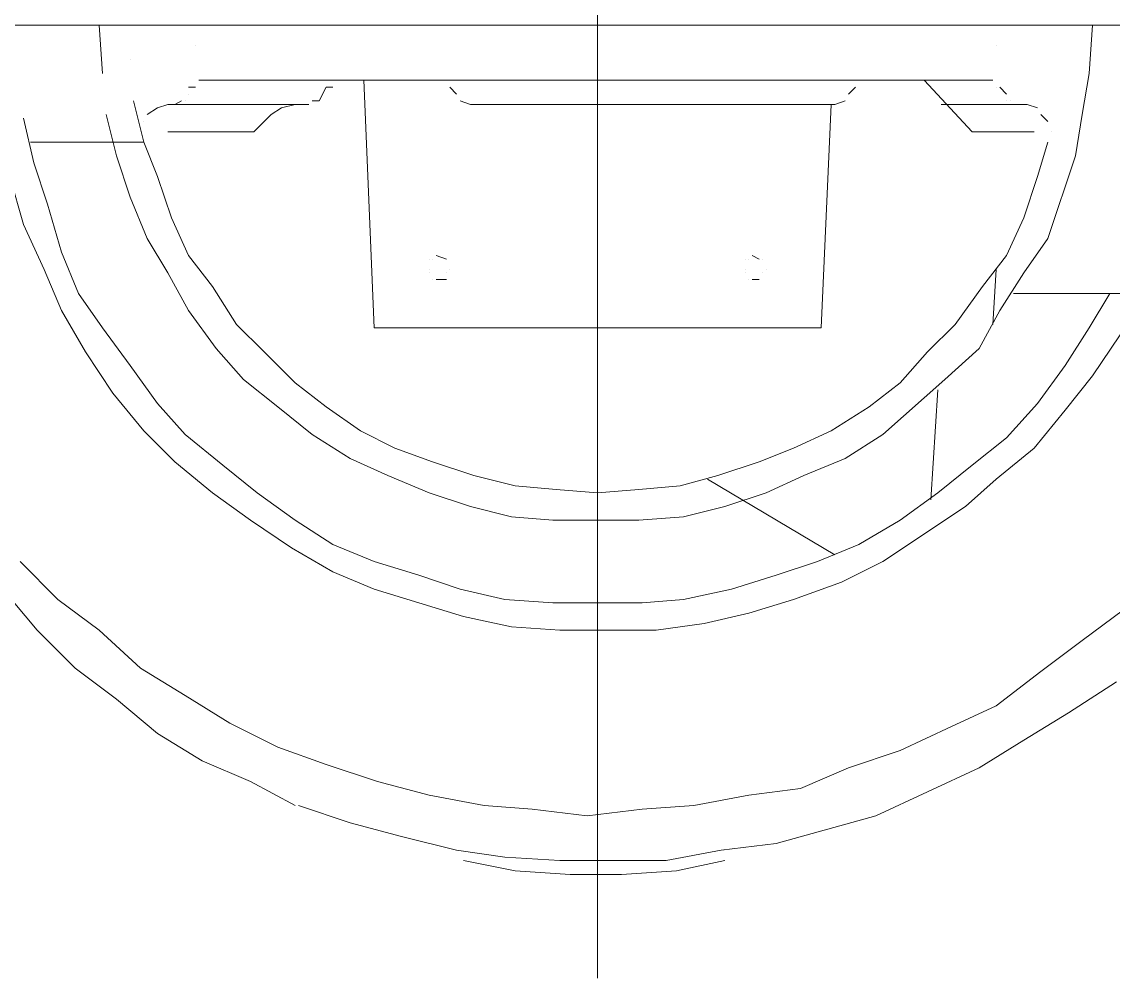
# Model space of a CAD drawing. Header units: millimetres. Extents: x 553474 to 556484, y 6145926 to 6146600.
# Drawn here: x 556202.3513 to 556202.4965, y 6146171.0874 to 6146171.2146 of the extents above; entities that cross this region are included whole.
import ezdxf

# ---------------------------------------------------------------- set-up
doc = ezdxf.new("R2010")
doc.units = ezdxf.units.MM
doc.layers.add('8', color=8, linetype='Continuous', lineweight=0)

msp = doc.modelspace()

# ---------------------------------------------------------------- linework, layer by layer
at = {"layer": '8'}
for p, q in [((556202.4279192504, 6146171.338734278, 9.79600000000013), (556202.4279192504, 6146171.087417798, 9.79600000000013)), ((556202.5486200494, 6146171.214147413, 9.79600000000013), (556202.171295784, 6146171.214147413, 9.79600000000013))]:
    msp.add_line(p, q, dxfattribs=at)
for points in [[(556202.36162525, 6146171.214147413, 9.79600000000013), (556202.36162525, 6146171.214147413, 9.79600000000013), (556202.362082452, 6146171.219633813, 9.79600000000013), (556202.362082452, 6146171.219633813, 9.79600000000013)], [(556202.362082452, 6146171.207746613, 9.79600000000013), (556202.362082452, 6146171.207746613, 9.79600000000013), (556202.36162525, 6146171.214147413, 9.79600000000013), (556202.36162525, 6146171.214147413, 9.79600000000013)], [(556202.4937560507, 6146171.214147413, 9.79600000000013), (556202.4937560507, 6146171.214147413, 9.79600000000013), (556202.4932988505, 6146171.207746613, 9.79600000000013), (556202.4932988505, 6146171.207746613, 9.79600000000013)], [(556202.3744268506, 6146171.211404213, 9.79600000000013), (556202.3744268506, 6146171.211404213, 9.79600000000013), (556202.3748840508, 6146171.206832213, 9.79600000000013), (556202.3748840508, 6146171.206832213, 9.79600000000013)], [(556202.4809544492, 6146171.211404213, 9.79600000000013), (556202.4809544492, 6146171.211404213, 9.79600000000013), (556202.4804972508, 6146171.206832213, 9.79600000000013), (556202.4804972508, 6146171.206832213, 9.79600000000013)], [(556202.4809544492, 6146171.211404213, 9.79600000000013), (556202.4809544492, 6146171.211404213, 9.79600000000013), (556202.4809544492, 6146171.216433413, 9.79600000000013), (556202.4809544492, 6146171.216433413, 9.79600000000013)], [(556202.3657400501, 6146171.209575413, 9.79600000000013), (556202.3657400501, 6146171.209575413, 9.79600000000013), (556202.3657400501, 6146171.215061813, 9.79600000000013), (556202.3657400501, 6146171.215061813, 9.79600000000013)], [(556202.3657400501, 6146171.209575413, 9.79600000000013), (556202.3657400501, 6146171.209575413, 9.79600000000013), (556202.3661972503, 6146171.204089013, 9.79600000000013), (556202.3661972503, 6146171.204089013, 9.79600000000013)], [(556202.4932988505, 6146171.207746613, 9.79600000000013), (556202.4932988505, 6146171.207746613, 9.79600000000013), (556202.49238445, 6146171.202260213, 9.79600000000013), (556202.49238445, 6146171.202260213, 9.79600000000013)], [(556202.3735124501, 6146171.205917813, 9.79600000000013), (556202.3735124501, 6146171.205917813, 9.79600000000013), (556202.3744268506, 6146171.205917813, 9.79600000000013), (556202.3744268506, 6146171.205917813, 9.79600000000013)], [(556202.3744268506, 6146171.205917813, 9.79600000000013), (556202.3744268506, 6146171.205917813, 9.79600000000013), (556202.3748840508, 6146171.206832213, 9.79600000000013), (556202.3748840508, 6146171.206832213, 9.79600000000013)], [(556202.3748840508, 6146171.206832213, 9.79600000000013), (556202.3748840508, 6146171.206832213, 9.79600000000013), (556202.3744268506, 6146171.211404213, 9.79600000000013), (556202.3744268506, 6146171.211404213, 9.79600000000013)], [(556202.3748840508, 6146171.206832213, 9.79600000000013), (556202.3748840508, 6146171.206832213, 9.79600000000013), (556202.4297480504, 6146171.206832213, 9.79600000000013), (556202.4297480504, 6146171.206832213, 9.79600000000013)], [(556202.3918004506, 6146171.205917813, 9.79600000000013), (556202.3918004506, 6146171.205917813, 9.79600000000013), (556202.3908860502, 6146171.204089013, 9.79600000000013), (556202.3908860502, 6146171.204089013, 9.79600000000013)], [(556202.392714852, 6146171.205917813, 9.79600000000013), (556202.392714852, 6146171.205917813, 9.79600000000013), (556202.3918004506, 6146171.205917813, 9.79600000000013), (556202.3918004506, 6146171.205917813, 9.79600000000013)], [(556202.3931720504, 6146171.206832213, 9.79600000000013), (556202.3931720504, 6146171.206832213, 9.79600000000013), (556202.392714852, 6146171.205917813, 9.79600000000013), (556202.392714852, 6146171.205917813, 9.79600000000013)], [(556202.3968296503, 6146171.206832213, 9.79600000000013), (556202.3968296503, 6146171.206832213, 9.79600000000013), (556202.39820125, 6146171.173913813, 9.79600000000013), (556202.39820125, 6146171.173913813, 9.79600000000013)], [(556202.4091740507, 6146171.205003412, 9.79600000000013), (556202.4091740507, 6146171.205003412, 9.79600000000013), (556202.4082596502, 6146171.205917813, 9.79600000000013), (556202.4082596502, 6146171.205917813, 9.79600000000013)], [(556202.4082596502, 6146171.205917813, 9.79600000000013), (556202.4082596502, 6146171.205917813, 9.79600000000013), (556202.4078024491, 6146171.206832213, 9.79600000000013), (556202.4078024491, 6146171.206832213, 9.79600000000013)], [(556202.4804972508, 6146171.206832213, 9.79600000000013), (556202.4804972508, 6146171.206832213, 9.79600000000013), (556202.4297480504, 6146171.206832213, 9.79600000000013), (556202.4297480504, 6146171.206832213, 9.79600000000013)], [(556202.4612948508, 6146171.205003412, 9.79600000000013), (556202.4612948508, 6146171.205003412, 9.79600000000013), (556202.4622092503, 6146171.205917813, 9.79600000000013), (556202.4622092503, 6146171.205917813, 9.79600000000013)], [(556202.4622092503, 6146171.205917813, 9.79600000000013), (556202.4622092503, 6146171.205917813, 9.79600000000013), (556202.4626664505, 6146171.206832213, 9.79600000000013), (556202.4626664505, 6146171.206832213, 9.79600000000013)], [(556202.4713532492, 6146171.206832213, 9.79600000000013), (556202.4713532492, 6146171.206832213, 9.79600000000013), (556202.4777540504, 6146171.199974213, 9.79600000000013), (556202.4777540504, 6146171.199974213, 9.79600000000013)], [(556202.4804972508, 6146171.206832213, 9.79600000000013), (556202.4804972508, 6146171.206832213, 9.79600000000013), (556202.4809544492, 6146171.211404213, 9.79600000000013), (556202.4809544492, 6146171.211404213, 9.79600000000013)], [(556202.4809544492, 6146171.205917813, 9.79600000000013), (556202.4809544492, 6146171.205917813, 9.79600000000013), (556202.4804972508, 6146171.206832213, 9.79600000000013), (556202.4804972508, 6146171.206832213, 9.79600000000013)], [(556202.4823260517, 6146171.205003412, 9.79600000000013), (556202.4823260517, 6146171.205003412, 9.79600000000013), (556202.4814116503, 6146171.205917813, 9.79600000000013), (556202.4814116503, 6146171.205917813, 9.79600000000013)], [(556202.4814116503, 6146171.205917813, 9.79600000000013), (556202.4814116503, 6146171.205917813, 9.79600000000013), (556202.4809544492, 6146171.205917813, 9.79600000000013), (556202.4809544492, 6146171.205917813, 9.79600000000013)], [(556202.3661972503, 6146171.204089013, 9.79600000000013), (556202.3661972503, 6146171.204089013, 9.79600000000013), (556202.36756885, 6146171.198602613, 9.79600000000013), (556202.36756885, 6146171.198602613, 9.79600000000013)], [(556202.3725980506, 6146171.204089013, 9.79600000000013), (556202.3725980506, 6146171.204089013, 9.79600000000013), (556202.371683652, 6146171.203631813, 9.79600000000013), (556202.371683652, 6146171.203631813, 9.79600000000013)], [(556202.3730552508, 6146171.204089013, 9.79600000000013), (556202.3730552508, 6146171.204089013, 9.79600000000013), (556202.3725980506, 6146171.204089013, 9.79600000000013), (556202.3725980506, 6146171.204089013, 9.79600000000013)], [(556202.3730552508, 6146171.204089013, 9.79600000000013), (556202.3730552508, 6146171.204089013, 9.79600000000013), (556202.3735124501, 6146171.205003412, 9.79600000000013), (556202.3735124501, 6146171.205003412, 9.79600000000013)], [(556202.3735124501, 6146171.205003412, 9.79600000000013), (556202.3735124501, 6146171.205003412, 9.79600000000013), (556202.3735124501, 6146171.205917813, 9.79600000000013), (556202.3735124501, 6146171.205917813, 9.79600000000013)], [(556202.3908860502, 6146171.204089013, 9.79600000000013), (556202.3908860502, 6146171.204089013, 9.79600000000013), (556202.3899716507, 6146171.204089013, 9.79600000000013), (556202.3899716507, 6146171.204089013, 9.79600000000013)], [(556202.3899716507, 6146171.204089013, 9.79600000000013), (556202.3899716507, 6146171.204089013, 9.79600000000013), (556202.3895144504, 6146171.203631813, 9.79600000000013), (556202.3895144504, 6146171.203631813, 9.79600000000013)], [(556202.4110028506, 6146171.203631813, 9.79600000000013), (556202.4110028506, 6146171.203631813, 9.79600000000013), (556202.40963125, 6146171.204089013, 9.79600000000013), (556202.40963125, 6146171.204089013, 9.79600000000013)], [(556202.40963125, 6146171.204089013, 9.79600000000013), (556202.40963125, 6146171.204089013, 9.79600000000013), (556202.4091740507, 6146171.205003412, 9.79600000000013), (556202.4091740507, 6146171.205003412, 9.79600000000013)], [(556202.4594660508, 6146171.203631813, 9.79600000000013), (556202.4594660508, 6146171.203631813, 9.79600000000013), (556202.4608376506, 6146171.204089013, 9.79600000000013), (556202.4608376506, 6146171.204089013, 9.79600000000013)], [(556202.4608376506, 6146171.204089013, 9.79600000000013), (556202.4608376506, 6146171.204089013, 9.79600000000013), (556202.4612948508, 6146171.205003412, 9.79600000000013), (556202.4612948508, 6146171.205003412, 9.79600000000013)], [(556202.4823260517, 6146171.204089013, 9.79600000000013), (556202.4823260517, 6146171.204089013, 9.79600000000013), (556202.4823260517, 6146171.205003412, 9.79600000000013), (556202.4823260517, 6146171.205003412, 9.79600000000013)], [(556202.48278325, 6146171.204089013, 9.79600000000013), (556202.48278325, 6146171.204089013, 9.79600000000013), (556202.4832404503, 6146171.203631813, 9.79600000000013), (556202.4832404503, 6146171.203631813, 9.79600000000013)], [(556202.48278325, 6146171.204089013, 9.79600000000013), (556202.48278325, 6146171.204089013, 9.79600000000013), (556202.4823260517, 6146171.204089013, 9.79600000000013), (556202.4823260517, 6146171.204089013, 9.79600000000013)], [(556202.3693976519, 6146171.203174613, 9.79600000000013), (556202.3693976519, 6146171.203174613, 9.79600000000013), (556202.3680260503, 6146171.202260213, 9.79600000000013), (556202.3680260503, 6146171.202260213, 9.79600000000013)], [(556202.3707692507, 6146171.203631813, 9.79600000000013), (556202.3707692507, 6146171.203631813, 9.79600000000013), (556202.3693976519, 6146171.203174613, 9.79600000000013), (556202.3693976519, 6146171.203174613, 9.79600000000013)], [(556202.371683652, 6146171.203631813, 9.79600000000013), (556202.371683652, 6146171.203631813, 9.79600000000013), (556202.3707692507, 6146171.203631813, 9.79600000000013), (556202.3707692507, 6146171.203631813, 9.79600000000013)], [(556202.37122645, 6146171.203631813, 9.79600000000013), (556202.37122645, 6146171.203631813, 9.79600000000013), (556202.3821992506, 6146171.203631813, 9.79600000000013), (556202.3821992506, 6146171.203631813, 9.79600000000013)], [(556202.3762556505, 6146171.203631813, 9.79600000000013), (556202.3762556505, 6146171.203631813, 9.79600000000013), (556202.3895144504, 6146171.203631813, 9.79600000000013), (556202.3895144504, 6146171.203631813, 9.79600000000013)], [(556202.3895144504, 6146171.203631813, 9.79600000000013), (556202.3895144504, 6146171.203631813, 9.79600000000013), (556202.3785416507, 6146171.203631813, 9.79600000000013), (556202.3785416507, 6146171.203631813, 9.79600000000013)], [(556202.3844852508, 6146171.202260213, 9.79600000000013), (556202.3844852508, 6146171.202260213, 9.79600000000013), (556202.3858568505, 6146171.203174613, 9.79600000000013), (556202.3858568505, 6146171.203174613, 9.79600000000013)], [(556202.3858568505, 6146171.203174613, 9.79600000000013), (556202.3858568505, 6146171.203174613, 9.79600000000013), (556202.3876856505, 6146171.203631813, 9.79600000000013), (556202.3876856505, 6146171.203631813, 9.79600000000013)], [(556202.3876856505, 6146171.203631813, 9.79600000000013), (556202.3876856505, 6146171.203631813, 9.79600000000013), (556202.3895144504, 6146171.203631813, 9.79600000000013), (556202.3895144504, 6146171.203631813, 9.79600000000013)], [(556202.4297480504, 6146171.203631813, 9.79600000000013), (556202.4297480504, 6146171.203631813, 9.79600000000013), (556202.4110028506, 6146171.203631813, 9.79600000000013), (556202.4110028506, 6146171.203631813, 9.79600000000013)], [(556202.4297480504, 6146171.203631813, 9.79600000000013), (556202.4297480504, 6146171.203631813, 9.79600000000013), (556202.4594660508, 6146171.203631813, 9.79600000000013), (556202.4594660508, 6146171.203631813, 9.79600000000013)], [(556202.45763725, 6146171.173913813, 9.79600000000013), (556202.45763725, 6146171.173913813, 9.79600000000013), (556202.4590088506, 6146171.203631813, 9.79600000000013), (556202.4590088506, 6146171.203631813, 9.79600000000013)], [(556202.4590088506, 6146171.203631813, 9.79600000000013), (556202.4590088506, 6146171.203631813, 9.79600000000013), (556202.4594660508, 6146171.203631813, 9.79600000000013), (556202.4594660508, 6146171.203631813, 9.79600000000013)], [(556202.4736392493, 6146171.203631813, 9.79600000000013), (556202.4736392493, 6146171.203631813, 9.79600000000013), (556202.4841548507, 6146171.203631813, 9.79600000000013), (556202.4841548507, 6146171.203631813, 9.79600000000013)], [(556202.4832404503, 6146171.203631813, 9.79600000000013), (556202.4832404503, 6146171.203631813, 9.79600000000013), (556202.48278325, 6146171.204089013, 9.79600000000013), (556202.48278325, 6146171.204089013, 9.79600000000013)], [(556202.4841548507, 6146171.203631813, 9.79600000000013), (556202.4841548507, 6146171.203631813, 9.79600000000013), (556202.4850692493, 6146171.203631813, 9.79600000000013), (556202.4850692493, 6146171.203631813, 9.79600000000013)], [(556202.4850692493, 6146171.203631813, 9.79600000000013), (556202.4850692493, 6146171.203631813, 9.79600000000013), (556202.48644085, 6146171.203174613, 9.79600000000013), (556202.48644085, 6146171.203174613, 9.79600000000013)], [(556202.48644085, 6146171.203174613, 9.79600000000013), (556202.48644085, 6146171.203174613, 9.79600000000013), (556202.4868980502, 6146171.202260213, 9.79600000000013), (556202.4868980502, 6146171.202260213, 9.79600000000013)], [(556202.3529384504, 6146171.195859413, 9.79600000000013), (556202.3529384504, 6146171.195859413, 9.79600000000013), (556202.3515668507, 6146171.201803013, 9.79600000000013), (556202.3515668507, 6146171.201803013, 9.79600000000013)], [(556202.3515668507, 6146171.201803013, 9.79600000000013), (556202.3515668507, 6146171.201803013, 9.79600000000013), (556202.3511096505, 6146171.207746613, 9.79600000000013), (556202.3511096505, 6146171.207746613, 9.79600000000013)], [(556202.3639112501, 6146171.196773813, 9.79600000000013), (556202.3639112501, 6146171.196773813, 9.79600000000013), (556202.3625396504, 6146171.202260213, 9.79600000000013), (556202.3625396504, 6146171.202260213, 9.79600000000013)], [(556202.3625396504, 6146171.202260213, 9.79600000000013), (556202.3625396504, 6146171.202260213, 9.79600000000013), (556202.362082452, 6146171.207746613, 9.79600000000013), (556202.362082452, 6146171.207746613, 9.79600000000013)], [(556202.36756885, 6146171.201345813, 9.79600000000013), (556202.36756885, 6146171.201345813, 9.79600000000013), (556202.36756885, 6146171.198602613, 9.79600000000013), (556202.36756885, 6146171.198602613, 9.79600000000013)], [(556202.3680260503, 6146171.202260213, 9.79600000000013), (556202.3680260503, 6146171.202260213, 9.79600000000013), (556202.36756885, 6146171.201345813, 9.79600000000013), (556202.36756885, 6146171.201345813, 9.79600000000013)], [(556202.3835708504, 6146171.201345813, 9.79600000000013), (556202.3835708504, 6146171.201345813, 9.79600000000013), (556202.3821992506, 6146171.199974213, 9.79600000000013), (556202.3821992506, 6146171.199974213, 9.79600000000013)], [(556202.3835708504, 6146171.201345813, 9.79600000000013), (556202.3835708504, 6146171.201345813, 9.79600000000013), (556202.3844852508, 6146171.202260213, 9.79600000000013), (556202.3844852508, 6146171.202260213, 9.79600000000013)], [(556202.4868980502, 6146171.202260213, 9.79600000000013), (556202.4868980502, 6146171.202260213, 9.79600000000013), (556202.4878124506, 6146171.201345813, 9.79600000000013), (556202.4878124506, 6146171.201345813, 9.79600000000013)], [(556202.4878124506, 6146171.201345813, 9.79600000000013), (556202.4878124506, 6146171.201345813, 9.79600000000013), (556202.488269649, 6146171.199974213, 9.79600000000013), (556202.488269649, 6146171.199974213, 9.79600000000013)], [(556202.49238445, 6146171.202260213, 9.79600000000013), (556202.49238445, 6146171.202260213, 9.79600000000013), (556202.4914700505, 6146171.196773813, 9.79600000000013), (556202.4914700505, 6146171.196773813, 9.79600000000013)], [(556202.3821992506, 6146171.199974213, 9.79600000000013), (556202.3821992506, 6146171.199974213, 9.79600000000013), (556202.3707692507, 6146171.199974213, 9.79600000000013), (556202.3707692507, 6146171.199974213, 9.79600000000013)], [(556202.4777540504, 6146171.199974213, 9.79600000000013), (556202.4777540504, 6146171.199974213, 9.79600000000013), (556202.4859836507, 6146171.199974213, 9.79600000000013), (556202.4859836507, 6146171.199974213, 9.79600000000013)], [(556202.488269649, 6146171.199974213, 9.79600000000013), (556202.488269649, 6146171.199974213, 9.79600000000013), (556202.4878124506, 6146171.198602613, 9.79600000000013), (556202.4878124506, 6146171.198602613, 9.79600000000013)], [(556202.36756885, 6146171.198602613, 9.79600000000013), (556202.36756885, 6146171.198602613, 9.79600000000013), (556202.3524812502, 6146171.198602613, 9.79600000000013), (556202.3524812502, 6146171.198602613, 9.79600000000013)], [(556202.3693976519, 6146171.194030613, 9.79600000000013), (556202.3693976519, 6146171.194030613, 9.79600000000013), (556202.36756885, 6146171.198602613, 9.79600000000013), (556202.36756885, 6146171.198602613, 9.79600000000013)], [(556202.4878124506, 6146171.198602613, 9.79600000000013), (556202.4878124506, 6146171.198602613, 9.79600000000013), (556202.48644085, 6146171.194030613, 9.79600000000013), (556202.48644085, 6146171.194030613, 9.79600000000013)], [(556202.3547672504, 6146171.190373013, 9.79600000000013), (556202.3547672504, 6146171.190373013, 9.79600000000013), (556202.3529384504, 6146171.195859413, 9.79600000000013), (556202.3529384504, 6146171.195859413, 9.79600000000013)], [(556202.3657400501, 6146171.191287413, 9.79600000000013), (556202.3657400501, 6146171.191287413, 9.79600000000013), (556202.3639112501, 6146171.196773813, 9.79600000000013), (556202.3639112501, 6146171.196773813, 9.79600000000013)], [(556202.4914700505, 6146171.196773813, 9.79600000000013), (556202.4914700505, 6146171.196773813, 9.79600000000013), (556202.4878124506, 6146171.185801012, 9.79600000000013), (556202.4878124506, 6146171.185801012, 9.79600000000013)], [(556202.3515668507, 6146171.187629813, 9.79600000000013), (556202.3515668507, 6146171.187629813, 9.79600000000013), (556202.3497380507, 6146171.194030613, 9.79600000000013), (556202.3497380507, 6146171.194030613, 9.79600000000013)], [(556202.37122645, 6146171.188544213, 9.79600000000013), (556202.37122645, 6146171.188544213, 9.79600000000013), (556202.3693976519, 6146171.194030613, 9.79600000000013), (556202.3693976519, 6146171.194030613, 9.79600000000013)], [(556202.48644085, 6146171.194030613, 9.79600000000013), (556202.48644085, 6146171.194030613, 9.79600000000013), (556202.4846120519, 6146171.188544213, 9.79600000000013), (556202.4846120519, 6146171.188544213, 9.79600000000013)], [(556202.3680260503, 6146171.185801012, 9.79600000000013), (556202.3680260503, 6146171.185801012, 9.79600000000013), (556202.3657400501, 6146171.191287413, 9.79600000000013), (556202.3657400501, 6146171.191287413, 9.79600000000013)], [(556202.3565960494, 6146171.183972213, 9.79600000000013), (556202.3565960494, 6146171.183972213, 9.79600000000013), (556202.3547672504, 6146171.190373013, 9.79600000000013), (556202.3547672504, 6146171.190373013, 9.79600000000013)], [(556202.3735124501, 6146171.183515013, 9.79600000000013), (556202.3735124501, 6146171.183515013, 9.79600000000013), (556202.37122645, 6146171.188544213, 9.79600000000013), (556202.37122645, 6146171.188544213, 9.79600000000013)], [(556202.4846120519, 6146171.188544213, 9.79600000000013), (556202.4846120519, 6146171.188544213, 9.79600000000013), (556202.4823260517, 6146171.183515013, 9.79600000000013), (556202.4823260517, 6146171.183515013, 9.79600000000013)], [(556202.3543100501, 6146171.181686213, 9.79600000000013), (556202.3543100501, 6146171.181686213, 9.79600000000013), (556202.3515668507, 6146171.187629813, 9.79600000000013), (556202.3515668507, 6146171.187629813, 9.79600000000013)], [(556202.3707692507, 6146171.181229013, 9.79600000000013), (556202.3707692507, 6146171.181229013, 9.79600000000013), (556202.3680260503, 6146171.185801012, 9.79600000000013), (556202.3680260503, 6146171.185801012, 9.79600000000013)], [(556202.4878124506, 6146171.185801012, 9.79600000000013), (556202.4878124506, 6146171.185801012, 9.79600000000013), (556202.4846120519, 6146171.181229013, 9.79600000000013), (556202.4846120519, 6146171.181229013, 9.79600000000013)], [(556202.3588820505, 6146171.178485813, 9.79600000000013), (556202.3588820505, 6146171.178485813, 9.79600000000013), (556202.3565960494, 6146171.183972213, 9.79600000000013), (556202.3565960494, 6146171.183972213, 9.79600000000013)], [(556202.3767128508, 6146171.179400213, 9.79600000000013), (556202.3767128508, 6146171.179400213, 9.79600000000013), (556202.3735124501, 6146171.183515013, 9.79600000000013), (556202.3735124501, 6146171.183515013, 9.79600000000013)], [(556202.4055164508, 6146171.183057813, 9.79600000000013), (556202.4055164508, 6146171.183057813, 9.79600000000013), (556202.40597365, 6146171.183057813, 9.79600000000013), (556202.40597365, 6146171.183057813, 9.79600000000013)], [(556202.40597365, 6146171.183057813, 9.79600000000013), (556202.40597365, 6146171.183057813, 9.79600000000013), (556202.4064308493, 6146171.183515013, 9.79600000000013), (556202.4064308493, 6146171.183515013, 9.79600000000013)], [(556202.4064308493, 6146171.183515013, 9.79600000000013), (556202.4064308493, 6146171.183515013, 9.79600000000013), (556202.4078024491, 6146171.183057813, 9.79600000000013), (556202.4078024491, 6146171.183057813, 9.79600000000013)], [(556202.4078024491, 6146171.183057813, 9.79600000000013), (556202.4078024491, 6146171.183057813, 9.79600000000013), (556202.4082596502, 6146171.181686213, 9.79600000000013), (556202.4082596502, 6146171.181686213, 9.79600000000013)], [(556202.4475788507, 6146171.183057813, 9.79600000000013), (556202.4475788507, 6146171.183057813, 9.79600000000013), (556202.4480360518, 6146171.183057813, 9.79600000000013), (556202.4480360518, 6146171.183057813, 9.79600000000013)], [(556202.4480360518, 6146171.183057813, 9.79600000000013), (556202.4480360518, 6146171.183057813, 9.79600000000013), (556202.4484932502, 6146171.183515013, 9.79600000000013), (556202.4484932502, 6146171.183515013, 9.79600000000013)], [(556202.4484932502, 6146171.183515013, 9.79600000000013), (556202.4484932502, 6146171.183515013, 9.79600000000013), (556202.4494076506, 6146171.183057813, 9.79600000000013), (556202.4494076506, 6146171.183057813, 9.79600000000013)], [(556202.4494076506, 6146171.183057813, 9.79600000000013), (556202.4494076506, 6146171.183057813, 9.79600000000013), (556202.4498648508, 6146171.183057813, 9.79600000000013), (556202.4498648508, 6146171.183057813, 9.79600000000013)], [(556202.4498648508, 6146171.183057813, 9.79600000000013), (556202.4498648508, 6146171.183057813, 9.79600000000013), (556202.4503220501, 6146171.181686213, 9.79600000000013), (556202.4503220501, 6146171.181686213, 9.79600000000013)], [(556202.4823260517, 6146171.183515013, 9.79600000000013), (556202.4823260517, 6146171.183515013, 9.79600000000013), (556202.4791256501, 6146171.179400213, 9.79600000000013), (556202.4791256501, 6146171.179400213, 9.79600000000013)], [(556202.3565960494, 6146171.176199812, 9.79600000000013), (556202.3565960494, 6146171.176199812, 9.79600000000013), (556202.3543100501, 6146171.181686213, 9.79600000000013), (556202.3543100501, 6146171.181686213, 9.79600000000013)], [(556202.3735124501, 6146171.176199812, 9.79600000000013), (556202.3735124501, 6146171.176199812, 9.79600000000013), (556202.3707692507, 6146171.181229013, 9.79600000000013), (556202.3707692507, 6146171.181229013, 9.79600000000013)], [(556202.4055164508, 6146171.181686213, 9.79600000000013), (556202.4055164508, 6146171.181686213, 9.79600000000013), (556202.4055164508, 6146171.183057813, 9.79600000000013), (556202.4055164508, 6146171.183057813, 9.79600000000013)], [(556202.4055164508, 6146171.181229013, 9.79600000000013), (556202.4055164508, 6146171.181229013, 9.79600000000013), (556202.4055164508, 6146171.181686213, 9.79600000000013), (556202.4055164508, 6146171.181686213, 9.79600000000013)], [(556202.4078024491, 6146171.181229013, 9.79600000000013), (556202.4078024491, 6146171.181229013, 9.79600000000013), (556202.4078024491, 6146171.180314613, 9.79600000000013), (556202.4078024491, 6146171.180314613, 9.79600000000013)], [(556202.4082596502, 6146171.181686213, 9.79600000000013), (556202.4082596502, 6146171.181686213, 9.79600000000013), (556202.4078024491, 6146171.181229013, 9.79600000000013), (556202.4078024491, 6146171.181229013, 9.79600000000013)], [(556202.4475788507, 6146171.181686213, 9.79600000000013), (556202.4475788507, 6146171.181686213, 9.79600000000013), (556202.4475788507, 6146171.183057813, 9.79600000000013), (556202.4475788507, 6146171.183057813, 9.79600000000013)], [(556202.4475788507, 6146171.181229013, 9.79600000000013), (556202.4475788507, 6146171.181229013, 9.79600000000013), (556202.4475788507, 6146171.181686213, 9.79600000000013), (556202.4475788507, 6146171.181686213, 9.79600000000013)], [(556202.4498648508, 6146171.181229013, 9.79600000000013), (556202.4498648508, 6146171.181229013, 9.79600000000013), (556202.4494076506, 6146171.180314613, 9.79600000000013), (556202.4494076506, 6146171.180314613, 9.79600000000013)], [(556202.4503220501, 6146171.181686213, 9.79600000000013), (556202.4503220501, 6146171.181686213, 9.79600000000013), (556202.4498648508, 6146171.181229013, 9.79600000000013), (556202.4498648508, 6146171.181229013, 9.79600000000013)], [(556202.4809544492, 6146171.181686213, 9.79600000000013), (556202.4809544492, 6146171.181686213, 9.79600000000013), (556202.4804972508, 6146171.174371012, 9.79600000000013), (556202.4804972508, 6146171.174371012, 9.79600000000013)], [(556202.4846120519, 6146171.181229013, 9.79600000000013), (556202.4846120519, 6146171.181229013, 9.79600000000013), (556202.4814116503, 6146171.176199812, 9.79600000000013), (556202.4814116503, 6146171.176199812, 9.79600000000013)], [(556202.3799132505, 6146171.174371012, 9.79600000000013), (556202.3799132505, 6146171.174371012, 9.79600000000013), (556202.3767128508, 6146171.179400213, 9.79600000000013), (556202.3767128508, 6146171.179400213, 9.79600000000013)], [(556202.40597365, 6146171.180314613, 9.79600000000013), (556202.40597365, 6146171.180314613, 9.79600000000013), (556202.4055164508, 6146171.181229013, 9.79600000000013), (556202.4055164508, 6146171.181229013, 9.79600000000013)], [(556202.4078024491, 6146171.180314613, 9.79600000000013), (556202.4078024491, 6146171.180314613, 9.79600000000013), (556202.4064308493, 6146171.180314613, 9.79600000000013), (556202.4064308493, 6146171.180314613, 9.79600000000013)], [(556202.4064308493, 6146171.180314613, 9.79600000000013), (556202.4064308493, 6146171.180314613, 9.79600000000013), (556202.40597365, 6146171.180314613, 9.79600000000013), (556202.40597365, 6146171.180314613, 9.79600000000013)], [(556202.4480360518, 6146171.180314613, 9.79600000000013), (556202.4480360518, 6146171.180314613, 9.79600000000013), (556202.4475788507, 6146171.181229013, 9.79600000000013), (556202.4475788507, 6146171.181229013, 9.79600000000013)], [(556202.4494076506, 6146171.180314613, 9.79600000000013), (556202.4494076506, 6146171.180314613, 9.79600000000013), (556202.4484932502, 6146171.180314613, 9.79600000000013), (556202.4484932502, 6146171.180314613, 9.79600000000013)], [(556202.4484932502, 6146171.180314613, 9.79600000000013), (556202.4484932502, 6146171.180314613, 9.79600000000013), (556202.4480360518, 6146171.180314613, 9.79600000000013), (556202.4480360518, 6146171.180314613, 9.79600000000013)], [(556202.4791256501, 6146171.179400213, 9.79600000000013), (556202.4791256501, 6146171.179400213, 9.79600000000013), (556202.4754680493, 6146171.174371012, 9.79600000000013), (556202.4754680493, 6146171.174371012, 9.79600000000013)], [(556202.362082452, 6146171.173913813, 9.79600000000013), (556202.362082452, 6146171.173913813, 9.79600000000013), (556202.3588820505, 6146171.178485813, 9.79600000000013), (556202.3588820505, 6146171.178485813, 9.79600000000013)], [(556202.5399332517, 6146171.178485813, 9.79600000000013), (556202.5399332517, 6146171.178485813, 9.79600000000013), (556202.4832404503, 6146171.178485813, 9.79600000000013), (556202.4832404503, 6146171.178485813, 9.79600000000013)], [(556202.49604205, 6146171.178485813, 9.79600000000013), (556202.49604205, 6146171.178485813, 9.79600000000013), (556202.4932988505, 6146171.173913813, 9.79600000000013), (556202.4932988505, 6146171.173913813, 9.79600000000013)], [(556202.35979645, 6146171.170713413, 9.79600000000013), (556202.35979645, 6146171.170713413, 9.79600000000013), (556202.3565960494, 6146171.176199812, 9.79600000000013), (556202.3565960494, 6146171.176199812, 9.79600000000013)], [(556202.37717005, 6146171.171170613, 9.79600000000013), (556202.37717005, 6146171.171170613, 9.79600000000013), (556202.3735124501, 6146171.176199812, 9.79600000000013), (556202.3735124501, 6146171.176199812, 9.79600000000013)], [(556202.4814116503, 6146171.176199812, 9.79600000000013), (556202.4814116503, 6146171.176199812, 9.79600000000013), (556202.4786684508, 6146171.171170613, 9.79600000000013), (556202.4786684508, 6146171.171170613, 9.79600000000013)], [(556202.3657400501, 6146171.168884613, 9.79600000000013), (556202.3657400501, 6146171.168884613, 9.79600000000013), (556202.362082452, 6146171.173913813, 9.79600000000013), (556202.362082452, 6146171.173913813, 9.79600000000013)], [(556202.3835708504, 6146171.170713413, 9.79600000000013), (556202.3835708504, 6146171.170713413, 9.79600000000013), (556202.3799132505, 6146171.174371012, 9.79600000000013), (556202.3799132505, 6146171.174371012, 9.79600000000013)], [(556202.39820125, 6146171.173913813, 9.79600000000013), (556202.39820125, 6146171.173913813, 9.79600000000013), (556202.4279192504, 6146171.173913813, 9.79600000000013), (556202.4279192504, 6146171.173913813, 9.79600000000013)], [(556202.45763725, 6146171.173913813, 9.79600000000013), (556202.45763725, 6146171.173913813, 9.79600000000013), (556202.4279192504, 6146171.173913813, 9.79600000000013), (556202.4279192504, 6146171.173913813, 9.79600000000013)], [(556202.4754680493, 6146171.174371012, 9.79600000000013), (556202.4754680493, 6146171.174371012, 9.79600000000013), (556202.4718104503, 6146171.170713413, 9.79600000000013), (556202.4718104503, 6146171.170713413, 9.79600000000013)], [(556202.4932988505, 6146171.173913813, 9.79600000000013), (556202.4932988505, 6146171.173913813, 9.79600000000013), (556202.4900984508, 6146171.168884613, 9.79600000000013), (556202.4900984508, 6146171.168884613, 9.79600000000013)], [(556202.4974136506, 6146171.172999413, 9.79600000000013), (556202.4974136506, 6146171.172999413, 9.79600000000013), (556202.4937560507, 6146171.167513013, 9.79600000000013), (556202.4937560507, 6146171.167513013, 9.79600000000013)], [(556202.363454049, 6146171.165227013, 9.79600000000013), (556202.363454049, 6146171.165227013, 9.79600000000013), (556202.35979645, 6146171.170713413, 9.79600000000013), (556202.35979645, 6146171.170713413, 9.79600000000013)], [(556202.38082765, 6146171.167055813, 9.79600000000013), (556202.38082765, 6146171.167055813, 9.79600000000013), (556202.37717005, 6146171.171170613, 9.79600000000013), (556202.37717005, 6146171.171170613, 9.79600000000013)], [(556202.3876856505, 6146171.166598613, 9.79600000000013), (556202.3876856505, 6146171.166598613, 9.79600000000013), (556202.3835708504, 6146171.170713413, 9.79600000000013), (556202.3835708504, 6146171.170713413, 9.79600000000013)], [(556202.4718104503, 6146171.170713413, 9.79600000000013), (556202.4718104503, 6146171.170713413, 9.79600000000013), (556202.4681528476, 6146171.166598613, 9.79600000000013), (556202.4681528476, 6146171.166598613, 9.79600000000013)], [(556202.4786684508, 6146171.171170613, 9.79600000000013), (556202.4786684508, 6146171.171170613, 9.79600000000013), (556202.4740964505, 6146171.167055813, 9.79600000000013), (556202.4740964505, 6146171.167055813, 9.79600000000013)], [(556202.3693976519, 6146171.163855413, 9.79600000000013), (556202.3693976519, 6146171.163855413, 9.79600000000013), (556202.3657400501, 6146171.168884613, 9.79600000000013), (556202.3657400501, 6146171.168884613, 9.79600000000013)], [(556202.4900984508, 6146171.168884613, 9.79600000000013), (556202.4900984508, 6146171.168884613, 9.79600000000013), (556202.48644085, 6146171.163855413, 9.79600000000013), (556202.48644085, 6146171.163855413, 9.79600000000013)], [(556202.3853996494, 6146171.163398213, 9.79600000000013), (556202.3853996494, 6146171.163398213, 9.79600000000013), (556202.38082765, 6146171.167055813, 9.79600000000013), (556202.38082765, 6146171.167055813, 9.79600000000013)], [(556202.3918004506, 6146171.163398213, 9.79600000000013), (556202.3918004506, 6146171.163398213, 9.79600000000013), (556202.3876856505, 6146171.166598613, 9.79600000000013), (556202.3876856505, 6146171.166598613, 9.79600000000013)], [(556202.4681528476, 6146171.166598613, 9.79600000000013), (556202.4681528476, 6146171.166598613, 9.79600000000013), (556202.4640380493, 6146171.163398213, 9.79600000000013), (556202.4640380493, 6146171.163398213, 9.79600000000013)], [(556202.4740964505, 6146171.167055813, 9.79600000000013), (556202.4740964505, 6146171.167055813, 9.79600000000013), (556202.4658668502, 6146171.159740613, 9.79600000000013), (556202.4658668502, 6146171.159740613, 9.79600000000013)], [(556202.4937560507, 6146171.167513013, 9.79600000000013), (556202.4937560507, 6146171.167513013, 9.79600000000013), (556202.4900984508, 6146171.162941013, 9.79600000000013), (556202.4900984508, 6146171.162941013, 9.79600000000013)], [(556202.36756885, 6146171.160197813, 9.79600000000013), (556202.36756885, 6146171.160197813, 9.79600000000013), (556202.363454049, 6146171.165227013, 9.79600000000013), (556202.363454049, 6146171.165227013, 9.79600000000013)], [(556202.4722676505, 6146171.151053813, 9.79600000000013), (556202.4722676505, 6146171.151053813, 9.79600000000013), (556202.47318205, 6146171.165684213, 9.79600000000013), (556202.47318205, 6146171.165684213, 9.79600000000013)], [(556202.3730552508, 6146171.159740613, 9.79600000000013), (556202.3730552508, 6146171.159740613, 9.79600000000013), (556202.3693976519, 6146171.163855413, 9.79600000000013), (556202.3693976519, 6146171.163855413, 9.79600000000013)], [(556202.48644085, 6146171.163855413, 9.79600000000013), (556202.48644085, 6146171.163855413, 9.79600000000013), (556202.4823260517, 6146171.159283413, 9.79600000000013), (556202.4823260517, 6146171.159283413, 9.79600000000013)], [(556202.3899716507, 6146171.159740613, 9.79600000000013), (556202.3899716507, 6146171.159740613, 9.79600000000013), (556202.3853996494, 6146171.163398213, 9.79600000000013), (556202.3853996494, 6146171.163398213, 9.79600000000013)], [(556202.3963724491, 6146171.160197813, 9.79600000000013), (556202.3963724491, 6146171.160197813, 9.79600000000013), (556202.3918004506, 6146171.163398213, 9.79600000000013), (556202.3918004506, 6146171.163398213, 9.79600000000013)], [(556202.4640380493, 6146171.163398213, 9.79600000000013), (556202.4640380493, 6146171.163398213, 9.79600000000013), (556202.4590088506, 6146171.160197813, 9.79600000000013), (556202.4590088506, 6146171.160197813, 9.79600000000013)], [(556202.4900984508, 6146171.162941013, 9.79600000000013), (556202.4900984508, 6146171.162941013, 9.79600000000013), (556202.4859836507, 6146171.157911813, 9.79600000000013), (556202.4859836507, 6146171.157911813, 9.79600000000013)], [(556202.371683652, 6146171.156083013, 9.79600000000013), (556202.371683652, 6146171.156083013, 9.79600000000013), (556202.36756885, 6146171.160197813, 9.79600000000013), (556202.36756885, 6146171.160197813, 9.79600000000013)], [(556202.3780844496, 6146171.155625813, 9.79600000000013), (556202.3780844496, 6146171.155625813, 9.79600000000013), (556202.3730552508, 6146171.159740613, 9.79600000000013), (556202.3730552508, 6146171.159740613, 9.79600000000013)], [(556202.3950008503, 6146171.156540213, 9.79600000000013), (556202.3950008503, 6146171.156540213, 9.79600000000013), (556202.3899716507, 6146171.159740613, 9.79600000000013), (556202.3899716507, 6146171.159740613, 9.79600000000013)], [(556202.4009444504, 6146171.157911813, 9.79600000000013), (556202.4009444504, 6146171.157911813, 9.79600000000013), (556202.3963724491, 6146171.160197813, 9.79600000000013), (556202.3963724491, 6146171.160197813, 9.79600000000013)], [(556202.4590088506, 6146171.160197813, 9.79600000000013), (556202.4590088506, 6146171.160197813, 9.79600000000013), (556202.4539796519, 6146171.157911813, 9.79600000000013), (556202.4539796519, 6146171.157911813, 9.79600000000013)], [(556202.4658668502, 6146171.159740613, 9.79600000000013), (556202.4658668502, 6146171.159740613, 9.79600000000013), (556202.4608376506, 6146171.156540213, 9.79600000000013), (556202.4608376506, 6146171.156540213, 9.79600000000013)], [(556202.4823260517, 6146171.159283413, 9.79600000000013), (556202.4823260517, 6146171.159283413, 9.79600000000013), (556202.4777540504, 6146171.155625813, 9.79600000000013), (556202.4777540504, 6146171.155625813, 9.79600000000013)], [(556202.40597365, 6146171.156083013, 9.79600000000013), (556202.40597365, 6146171.156083013, 9.79600000000013), (556202.4009444504, 6146171.157911813, 9.79600000000013), (556202.4009444504, 6146171.157911813, 9.79600000000013)], [(556202.4539796519, 6146171.157911813, 9.79600000000013), (556202.4539796519, 6146171.157911813, 9.79600000000013), (556202.4494076506, 6146171.156083013, 9.79600000000013), (556202.4494076506, 6146171.156083013, 9.79600000000013)], [(556202.4859836507, 6146171.157911813, 9.79600000000013), (556202.4859836507, 6146171.157911813, 9.79600000000013), (556202.4809544492, 6146171.153797013, 9.79600000000013), (556202.4809544492, 6146171.153797013, 9.79600000000013)], [(556202.400030049, 6146171.154254213, 9.79600000000013), (556202.400030049, 6146171.154254213, 9.79600000000013), (556202.3950008503, 6146171.156540213, 9.79600000000013), (556202.3950008503, 6146171.156540213, 9.79600000000013)], [(556202.4608376506, 6146171.156540213, 9.79600000000013), (556202.4608376506, 6146171.156540213, 9.79600000000013), (556202.4553512516, 6146171.154254213, 9.79600000000013), (556202.4553512516, 6146171.154254213, 9.79600000000013)], [(556202.3767128508, 6146171.151968213, 9.79600000000013), (556202.3767128508, 6146171.151968213, 9.79600000000013), (556202.371683652, 6146171.156083013, 9.79600000000013), (556202.371683652, 6146171.156083013, 9.79600000000013)], [(556202.3826564508, 6146171.151968213, 9.79600000000013), (556202.3826564508, 6146171.151968213, 9.79600000000013), (556202.3780844496, 6146171.155625813, 9.79600000000013), (556202.3780844496, 6146171.155625813, 9.79600000000013)], [(556202.4114600518, 6146171.154254213, 9.79600000000013), (556202.4114600518, 6146171.154254213, 9.79600000000013), (556202.40597365, 6146171.156083013, 9.79600000000013), (556202.40597365, 6146171.156083013, 9.79600000000013)], [(556202.4494076506, 6146171.156083013, 9.79600000000013), (556202.4494076506, 6146171.156083013, 9.79600000000013), (556202.4439212508, 6146171.154254213, 9.79600000000013), (556202.4439212508, 6146171.154254213, 9.79600000000013)], [(556202.4777540504, 6146171.155625813, 9.79600000000013), (556202.4777540504, 6146171.155625813, 9.79600000000013), (556202.47318205, 6146171.151968213, 9.79600000000013), (556202.47318205, 6146171.151968213, 9.79600000000013)], [(556202.4055164508, 6146171.151968213, 9.79600000000013), (556202.4055164508, 6146171.151968213, 9.79600000000013), (556202.400030049, 6146171.154254213, 9.79600000000013), (556202.400030049, 6146171.154254213, 9.79600000000013)], [(556202.4169464507, 6146171.152882613, 9.79600000000013), (556202.4169464507, 6146171.152882613, 9.79600000000013), (556202.4114600518, 6146171.154254213, 9.79600000000013), (556202.4114600518, 6146171.154254213, 9.79600000000013)], [(556202.4439212508, 6146171.154254213, 9.79600000000013), (556202.4439212508, 6146171.154254213, 9.79600000000013), (556202.4388920502, 6146171.152882613, 9.79600000000013), (556202.4388920502, 6146171.152882613, 9.79600000000013)], [(556202.4425496501, 6146171.153797013, 9.79600000000013), (556202.4425496501, 6146171.153797013, 9.79600000000013), (556202.4594660508, 6146171.143738613, 9.79600000000013), (556202.4594660508, 6146171.143738613, 9.79600000000013)], [(556202.4553512516, 6146171.154254213, 9.79600000000013), (556202.4553512516, 6146171.154254213, 9.79600000000013), (556202.4503220501, 6146171.151968213, 9.79600000000013), (556202.4503220501, 6146171.151968213, 9.79600000000013)], [(556202.4809544492, 6146171.153797013, 9.79600000000013), (556202.4809544492, 6146171.153797013, 9.79600000000013), (556202.47683965, 6146171.150139413, 9.79600000000013), (556202.47683965, 6146171.150139413, 9.79600000000013)], [(556202.3817420495, 6146171.148310613, 9.79600000000013), (556202.3817420495, 6146171.148310613, 9.79600000000013), (556202.3767128508, 6146171.151968213, 9.79600000000013), (556202.3767128508, 6146171.151968213, 9.79600000000013)], [(556202.3876856505, 6146171.148310613, 9.79600000000013), (556202.3876856505, 6146171.148310613, 9.79600000000013), (556202.3826564508, 6146171.151968213, 9.79600000000013), (556202.3826564508, 6146171.151968213, 9.79600000000013)], [(556202.4110028506, 6146171.150139413, 9.79600000000013), (556202.4110028506, 6146171.150139413, 9.79600000000013), (556202.4055164508, 6146171.151968213, 9.79600000000013), (556202.4055164508, 6146171.151968213, 9.79600000000013)], [(556202.4224328506, 6146171.152425413, 9.79600000000013), (556202.4224328506, 6146171.152425413, 9.79600000000013), (556202.4169464507, 6146171.152882613, 9.79600000000013), (556202.4169464507, 6146171.152882613, 9.79600000000013)], [(556202.4279192504, 6146171.151968213, 9.79600000000013), (556202.4279192504, 6146171.151968213, 9.79600000000013), (556202.4224328506, 6146171.152425413, 9.79600000000013), (556202.4224328506, 6146171.152425413, 9.79600000000013)], [(556202.4334056503, 6146171.152425413, 9.79600000000013), (556202.4334056503, 6146171.152425413, 9.79600000000013), (556202.4279192504, 6146171.151968213, 9.79600000000013), (556202.4279192504, 6146171.151968213, 9.79600000000013)], [(556202.4388920502, 6146171.152882613, 9.79600000000013), (556202.4388920502, 6146171.152882613, 9.79600000000013), (556202.4334056503, 6146171.152425413, 9.79600000000013), (556202.4334056503, 6146171.152425413, 9.79600000000013)], [(556202.4503220501, 6146171.151968213, 9.79600000000013), (556202.4503220501, 6146171.151968213, 9.79600000000013), (556202.4448356503, 6146171.150139413, 9.79600000000013), (556202.4448356503, 6146171.150139413, 9.79600000000013)], [(556202.47318205, 6146171.151968213, 9.79600000000013), (556202.47318205, 6146171.151968213, 9.79600000000013), (556202.4681528476, 6146171.148310613, 9.79600000000013), (556202.4681528476, 6146171.148310613, 9.79600000000013)], [(556202.4164892505, 6146171.148767813, 9.79600000000013), (556202.4164892505, 6146171.148767813, 9.79600000000013), (556202.4110028506, 6146171.150139413, 9.79600000000013), (556202.4110028506, 6146171.150139413, 9.79600000000013)], [(556202.4448356503, 6146171.150139413, 9.79600000000013), (556202.4448356503, 6146171.150139413, 9.79600000000013), (556202.4393492504, 6146171.148767813, 9.79600000000013), (556202.4393492504, 6146171.148767813, 9.79600000000013)], [(556202.47683965, 6146171.150139413, 9.79600000000013), (556202.47683965, 6146171.150139413, 9.79600000000013), (556202.4658668502, 6146171.142824213, 9.79600000000013), (556202.4658668502, 6146171.142824213, 9.79600000000013)], [(556202.3872284503, 6146171.144653013, 9.79600000000013), (556202.3872284503, 6146171.144653013, 9.79600000000013), (556202.3817420495, 6146171.148310613, 9.79600000000013), (556202.3817420495, 6146171.148310613, 9.79600000000013)], [(556202.392714852, 6146171.145110213, 9.79600000000013), (556202.392714852, 6146171.145110213, 9.79600000000013), (556202.3876856505, 6146171.148310613, 9.79600000000013), (556202.3876856505, 6146171.148310613, 9.79600000000013)], [(556202.4219756504, 6146171.148310613, 9.79600000000013), (556202.4219756504, 6146171.148310613, 9.79600000000013), (556202.4164892505, 6146171.148767813, 9.79600000000013), (556202.4164892505, 6146171.148767813, 9.79600000000013)], [(556202.4334056503, 6146171.148310613, 9.79600000000013), (556202.4334056503, 6146171.148310613, 9.79600000000013), (556202.4219756504, 6146171.148310613, 9.79600000000013), (556202.4219756504, 6146171.148310613, 9.79600000000013)], [(556202.4393492504, 6146171.148767813, 9.79600000000013), (556202.4393492504, 6146171.148767813, 9.79600000000013), (556202.4334056503, 6146171.148310613, 9.79600000000013), (556202.4334056503, 6146171.148310613, 9.79600000000013)], [(556202.4681528476, 6146171.148310613, 9.79600000000013), (556202.4681528476, 6146171.148310613, 9.79600000000013), (556202.4626664505, 6146171.145110213, 9.79600000000013), (556202.4626664505, 6146171.145110213, 9.79600000000013)], [(556202.392714852, 6146171.141452613, 9.79600000000013), (556202.392714852, 6146171.141452613, 9.79600000000013), (556202.3872284503, 6146171.144653013, 9.79600000000013), (556202.3872284503, 6146171.144653013, 9.79600000000013)], [(556202.39820125, 6146171.142824213, 9.79600000000013), (556202.39820125, 6146171.142824213, 9.79600000000013), (556202.392714852, 6146171.145110213, 9.79600000000013), (556202.392714852, 6146171.145110213, 9.79600000000013)], [(556202.4626664505, 6146171.145110213, 9.79600000000013), (556202.4626664505, 6146171.145110213, 9.79600000000013), (556202.4571800507, 6146171.142824213, 9.79600000000013), (556202.4571800507, 6146171.142824213, 9.79600000000013)], [(556202.3511096505, 6146171.142824213, 9.79600000000013), (556202.3511096505, 6146171.142824213, 9.79600000000013), (556202.356138852, 6146171.137795013, 9.79600000000013), (556202.356138852, 6146171.137795013, 9.79600000000013)], [(556202.404144852, 6146171.140995413, 9.79600000000013), (556202.404144852, 6146171.140995413, 9.79600000000013), (556202.39820125, 6146171.142824213, 9.79600000000013), (556202.39820125, 6146171.142824213, 9.79600000000013)], [(556202.4571800507, 6146171.142824213, 9.79600000000013), (556202.4571800507, 6146171.142824213, 9.79600000000013), (556202.4516936508, 6146171.140995413, 9.79600000000013), (556202.4516936508, 6146171.140995413, 9.79600000000013)], [(556202.4658668502, 6146171.142824213, 9.79600000000013), (556202.4658668502, 6146171.142824213, 9.79600000000013), (556202.4603804494, 6146171.140081013, 9.79600000000013), (556202.4603804494, 6146171.140081013, 9.79600000000013)], [(556202.39820125, 6146171.139166613, 9.79600000000013), (556202.39820125, 6146171.139166613, 9.79600000000013), (556202.392714852, 6146171.141452613, 9.79600000000013), (556202.392714852, 6146171.141452613, 9.79600000000013)], [(556202.40963125, 6146171.139166613, 9.79600000000013), (556202.40963125, 6146171.139166613, 9.79600000000013), (556202.404144852, 6146171.140995413, 9.79600000000013), (556202.404144852, 6146171.140995413, 9.79600000000013)], [(556202.4516936508, 6146171.140995413, 9.79600000000013), (556202.4516936508, 6146171.140995413, 9.79600000000013), (556202.4457500507, 6146171.139166613, 9.79600000000013), (556202.4457500507, 6146171.139166613, 9.79600000000013)], [(556202.3533956488, 6146171.133680213, 9.79600000000013), (556202.3533956488, 6146171.133680213, 9.79600000000013), (556202.3488236493, 6146171.139166613, 9.79600000000013), (556202.3488236493, 6146171.139166613, 9.79600000000013)], [(556202.4100884502, 6146171.135509013, 9.79600000000013), (556202.4100884502, 6146171.135509013, 9.79600000000013), (556202.39820125, 6146171.139166613, 9.79600000000013), (556202.39820125, 6146171.139166613, 9.79600000000013)], [(556202.41557485, 6146171.137795013, 9.79600000000013), (556202.41557485, 6146171.137795013, 9.79600000000013), (556202.40963125, 6146171.139166613, 9.79600000000013), (556202.40963125, 6146171.139166613, 9.79600000000013)], [(556202.4457500507, 6146171.139166613, 9.79600000000013), (556202.4457500507, 6146171.139166613, 9.79600000000013), (556202.4393492504, 6146171.137795013, 9.79600000000013), (556202.4393492504, 6146171.137795013, 9.79600000000013)], [(556202.4603804494, 6146171.140081013, 9.79600000000013), (556202.4603804494, 6146171.140081013, 9.79600000000013), (556202.4539796519, 6146171.137795013, 9.79600000000013), (556202.4539796519, 6146171.137795013, 9.79600000000013)], [(556202.356138852, 6146171.137795013, 9.79600000000013), (556202.356138852, 6146171.137795013, 9.79600000000013), (556202.36162525, 6146171.133680213, 9.79600000000013), (556202.36162525, 6146171.133680213, 9.79600000000013)], [(556202.4219756504, 6146171.137337813, 9.79600000000013), (556202.4219756504, 6146171.137337813, 9.79600000000013), (556202.41557485, 6146171.137795013, 9.79600000000013), (556202.41557485, 6146171.137795013, 9.79600000000013)], [(556202.4279192504, 6146171.137337813, 9.79600000000013), (556202.4279192504, 6146171.137337813, 9.79600000000013), (556202.4219756504, 6146171.137337813, 9.79600000000013), (556202.4219756504, 6146171.137337813, 9.79600000000013)], [(556202.4338628505, 6146171.137337813, 9.79600000000013), (556202.4338628505, 6146171.137337813, 9.79600000000013), (556202.4279192504, 6146171.137337813, 9.79600000000013), (556202.4279192504, 6146171.137337813, 9.79600000000013)], [(556202.4393492504, 6146171.137795013, 9.79600000000013), (556202.4393492504, 6146171.137795013, 9.79600000000013), (556202.4338628505, 6146171.137337813, 9.79600000000013), (556202.4338628505, 6146171.137337813, 9.79600000000013)], [(556202.4539796519, 6146171.137795013, 9.79600000000013), (556202.4539796519, 6146171.137795013, 9.79600000000013), (556202.4480360518, 6146171.135966213, 9.79600000000013), (556202.4480360518, 6146171.135966213, 9.79600000000013)], [(556202.4480360518, 6146171.135966213, 9.79600000000013), (556202.4480360518, 6146171.135966213, 9.79600000000013), (556202.4420924508, 6146171.134594613, 9.79600000000013), (556202.4420924508, 6146171.134594613, 9.79600000000013)], [(556202.49238445, 6146171.132308613, 9.79600000000013), (556202.49238445, 6146171.132308613, 9.79600000000013), (556202.4978708508, 6146171.136423413, 9.79600000000013), (556202.4978708508, 6146171.136423413, 9.79600000000013)], [(556202.4164892505, 6146171.134137413, 9.79600000000013), (556202.4164892505, 6146171.134137413, 9.79600000000013), (556202.4100884502, 6146171.135509013, 9.79600000000013), (556202.4100884502, 6146171.135509013, 9.79600000000013)], [(556202.4420924508, 6146171.134594613, 9.79600000000013), (556202.4420924508, 6146171.134594613, 9.79600000000013), (556202.4356916496, 6146171.133680213, 9.79600000000013), (556202.4356916496, 6146171.133680213, 9.79600000000013)], [(556202.3584248503, 6146171.128651013, 9.79600000000013), (556202.3584248503, 6146171.128651013, 9.79600000000013), (556202.3533956488, 6146171.133680213, 9.79600000000013), (556202.3533956488, 6146171.133680213, 9.79600000000013)], [(556202.36162525, 6146171.133680213, 9.79600000000013), (556202.36162525, 6146171.133680213, 9.79600000000013), (556202.3671116508, 6146171.128651013, 9.79600000000013), (556202.3671116508, 6146171.128651013, 9.79600000000013)], [(556202.4228900508, 6146171.133680213, 9.79600000000013), (556202.4228900508, 6146171.133680213, 9.79600000000013), (556202.4164892505, 6146171.134137413, 9.79600000000013), (556202.4164892505, 6146171.134137413, 9.79600000000013)], [(556202.4356916496, 6146171.133680213, 9.79600000000013), (556202.4356916496, 6146171.133680213, 9.79600000000013), (556202.4228900508, 6146171.133680213, 9.79600000000013), (556202.4228900508, 6146171.133680213, 9.79600000000013)], [(556202.4868980502, 6146171.128193812, 9.79600000000013), (556202.4868980502, 6146171.128193812, 9.79600000000013), (556202.49238445, 6146171.132308613, 9.79600000000013), (556202.49238445, 6146171.132308613, 9.79600000000013)], [(556202.3639112501, 6146171.124536213, 9.79600000000013), (556202.3639112501, 6146171.124536213, 9.79600000000013), (556202.3584248503, 6146171.128651013, 9.79600000000013), (556202.3584248503, 6146171.128651013, 9.79600000000013)], [(556202.3671116508, 6146171.128651013, 9.79600000000013), (556202.3671116508, 6146171.128651013, 9.79600000000013), (556202.3730552508, 6146171.124993413, 9.79600000000013), (556202.3730552508, 6146171.124993413, 9.79600000000013)], [(556202.4809544492, 6146171.123621813, 9.79600000000013), (556202.4809544492, 6146171.123621813, 9.79600000000013), (556202.4868980502, 6146171.128193812, 9.79600000000013), (556202.4868980502, 6146171.128193812, 9.79600000000013)], [(556202.4969564504, 6146171.126822213, 9.79600000000013), (556202.4969564504, 6146171.126822213, 9.79600000000013), (556202.4905556501, 6146171.122707413, 9.79600000000013), (556202.4905556501, 6146171.122707413, 9.79600000000013)], [(556202.3693976519, 6146171.119964213, 9.79600000000013), (556202.3693976519, 6146171.119964213, 9.79600000000013), (556202.3639112501, 6146171.124536213, 9.79600000000013), (556202.3639112501, 6146171.124536213, 9.79600000000013)], [(556202.3730552508, 6146171.124993413, 9.79600000000013), (556202.3730552508, 6146171.124993413, 9.79600000000013), (556202.37899885, 6146171.121335813, 9.79600000000013), (556202.37899885, 6146171.121335813, 9.79600000000013)], [(556202.4750108519, 6146171.120878613, 9.79600000000013), (556202.4750108519, 6146171.120878613, 9.79600000000013), (556202.4809544492, 6146171.123621813, 9.79600000000013), (556202.4809544492, 6146171.123621813, 9.79600000000013)], [(556202.37899885, 6146171.121335813, 9.79600000000013), (556202.37899885, 6146171.121335813, 9.79600000000013), (556202.3853996494, 6146171.118135413, 9.79600000000013), (556202.3853996494, 6146171.118135413, 9.79600000000013)], [(556202.4905556501, 6146171.122707413, 9.79600000000013), (556202.4905556501, 6146171.122707413, 9.79600000000013), (556202.4846120519, 6146171.119049813, 9.79600000000013), (556202.4846120519, 6146171.119049813, 9.79600000000013)], [(556202.375341252, 6146171.116306613, 9.79600000000013), (556202.375341252, 6146171.116306613, 9.79600000000013), (556202.3693976519, 6146171.119964213, 9.79600000000013), (556202.3693976519, 6146171.119964213, 9.79600000000013)], [(556202.4681528476, 6146171.117678213, 9.79600000000013), (556202.4681528476, 6146171.117678213, 9.79600000000013), (556202.4750108519, 6146171.120878613, 9.79600000000013), (556202.4750108519, 6146171.120878613, 9.79600000000013)], [(556202.4846120519, 6146171.119049813, 9.79600000000013), (556202.4846120519, 6146171.119049813, 9.79600000000013), (556202.4786684508, 6146171.115392213, 9.79600000000013), (556202.4786684508, 6146171.115392213, 9.79600000000013)], [(556202.3853996494, 6146171.118135413, 9.79600000000013), (556202.3853996494, 6146171.118135413, 9.79600000000013), (556202.3918004506, 6146171.115849413, 9.79600000000013), (556202.3918004506, 6146171.115849413, 9.79600000000013)], [(556202.4612948508, 6146171.115392213, 9.79600000000013), (556202.4612948508, 6146171.115392213, 9.79600000000013), (556202.4681528476, 6146171.117678213, 9.79600000000013), (556202.4681528476, 6146171.117678213, 9.79600000000013)], [(556202.3817420495, 6146171.113563413, 9.79600000000013), (556202.3817420495, 6146171.113563413, 9.79600000000013), (556202.375341252, 6146171.116306613, 9.79600000000013), (556202.375341252, 6146171.116306613, 9.79600000000013)], [(556202.3918004506, 6146171.115849413, 9.79600000000013), (556202.3918004506, 6146171.115849413, 9.79600000000013), (556202.3986584502, 6146171.113563413, 9.79600000000013), (556202.3986584502, 6146171.113563413, 9.79600000000013)], [(556202.4548940505, 6146171.112649013, 9.79600000000013), (556202.4548940505, 6146171.112649013, 9.79600000000013), (556202.4612948508, 6146171.115392213, 9.79600000000013), (556202.4612948508, 6146171.115392213, 9.79600000000013)], [(556202.4786684508, 6146171.115392213, 9.79600000000013), (556202.4786684508, 6146171.115392213, 9.79600000000013), (556202.4718104503, 6146171.112191813, 9.79600000000013), (556202.4718104503, 6146171.112191813, 9.79600000000013)], [(556202.3876856505, 6146171.110363013, 9.79600000000013), (556202.3876856505, 6146171.110363013, 9.79600000000013), (556202.3817420495, 6146171.113563413, 9.79600000000013), (556202.3817420495, 6146171.113563413, 9.79600000000013)], [(556202.3986584502, 6146171.113563413, 9.79600000000013), (556202.3986584502, 6146171.113563413, 9.79600000000013), (556202.4055164508, 6146171.111734613, 9.79600000000013), (556202.4055164508, 6146171.111734613, 9.79600000000013)], [(556202.4480360518, 6146171.111734613, 9.79600000000013), (556202.4480360518, 6146171.111734613, 9.79600000000013), (556202.4548940505, 6146171.112649013, 9.79600000000013), (556202.4548940505, 6146171.112649013, 9.79600000000013)], [(556202.4055164508, 6146171.111734613, 9.79600000000013), (556202.4055164508, 6146171.111734613, 9.79600000000013), (556202.4128316506, 6146171.110363013, 9.79600000000013), (556202.4128316506, 6146171.110363013, 9.79600000000013)], [(556202.440720852, 6146171.110363013, 9.79600000000013), (556202.440720852, 6146171.110363013, 9.79600000000013), (556202.4480360518, 6146171.111734613, 9.79600000000013), (556202.4480360518, 6146171.111734613, 9.79600000000013)], [(556202.4718104503, 6146171.112191813, 9.79600000000013), (556202.4718104503, 6146171.112191813, 9.79600000000013), (556202.4649524507, 6146171.108991412, 9.79600000000013), (556202.4649524507, 6146171.108991412, 9.79600000000013)], [(556202.3950008503, 6146171.108077013, 9.79600000000013), (556202.3950008503, 6146171.108077013, 9.79600000000013), (556202.3881428507, 6146171.110363013, 9.79600000000013), (556202.3881428507, 6146171.110363013, 9.79600000000013)], [(556202.3881428507, 6146171.110363013, 9.79600000000013), (556202.3881428507, 6146171.110363013, 9.79600000000013), (556202.3876856505, 6146171.110363013, 9.79600000000013), (556202.3876856505, 6146171.110363013, 9.79600000000013)], [(556202.4128316506, 6146171.110363013, 9.79600000000013), (556202.4128316506, 6146171.110363013, 9.79600000000013), (556202.41923245, 6146171.109905813, 9.79600000000013), (556202.41923245, 6146171.109905813, 9.79600000000013)], [(556202.41923245, 6146171.109905813, 9.79600000000013), (556202.41923245, 6146171.109905813, 9.79600000000013), (556202.4265476507, 6146171.108991412, 9.79600000000013), (556202.4265476507, 6146171.108991412, 9.79600000000013)], [(556202.4265476507, 6146171.108991412, 9.79600000000013), (556202.4265476507, 6146171.108991412, 9.79600000000013), (556202.4338628505, 6146171.109905813, 9.79600000000013), (556202.4338628505, 6146171.109905813, 9.79600000000013)], [(556202.4338628505, 6146171.109905813, 9.79600000000013), (556202.4338628505, 6146171.109905813, 9.79600000000013), (556202.440720852, 6146171.110363013, 9.79600000000013), (556202.440720852, 6146171.110363013, 9.79600000000013)], [(556202.4649524507, 6146171.108991412, 9.79600000000013), (556202.4649524507, 6146171.108991412, 9.79600000000013), (556202.4516936508, 6146171.105333813, 9.79600000000013), (556202.4516936508, 6146171.105333813, 9.79600000000013)], [(556202.4018588508, 6146171.106248213, 9.79600000000013), (556202.4018588508, 6146171.106248213, 9.79600000000013), (556202.3950008503, 6146171.108077013, 9.79600000000013), (556202.3950008503, 6146171.108077013, 9.79600000000013)], [(556202.4091740507, 6146171.104419413, 9.79600000000013), (556202.4091740507, 6146171.104419413, 9.79600000000013), (556202.4018588508, 6146171.106248213, 9.79600000000013), (556202.4018588508, 6146171.106248213, 9.79600000000013)], [(556202.41557485, 6146171.103505013, 9.79600000000013), (556202.41557485, 6146171.103505013, 9.79600000000013), (556202.4091740507, 6146171.104419413, 9.79600000000013), (556202.4091740507, 6146171.104419413, 9.79600000000013)], [(556202.44437845, 6146171.104419413, 9.79600000000013), (556202.44437845, 6146171.104419413, 9.79600000000013), (556202.4370632493, 6146171.103047813, 9.79600000000013), (556202.4370632493, 6146171.103047813, 9.79600000000013)], [(556202.4516936508, 6146171.105333813, 9.79600000000013), (556202.4516936508, 6146171.105333813, 9.79600000000013), (556202.44437845, 6146171.104419413, 9.79600000000013), (556202.44437845, 6146171.104419413, 9.79600000000013)], [(556202.4448356503, 6146171.104419413, 9.79600000000013), (556202.4448356503, 6146171.104419413, 9.79600000000013), (556202.4448356503, 6146171.103047813, 9.79600000000013), (556202.4448356503, 6146171.103047813, 9.79600000000013)], [(556202.4169464507, 6146171.101676213, 9.79600000000013), (556202.4169464507, 6146171.101676213, 9.79600000000013), (556202.4100884502, 6146171.103047813, 9.79600000000013), (556202.4100884502, 6146171.103047813, 9.79600000000013)], [(556202.4100884502, 6146171.103047813, 9.79600000000013), (556202.4100884502, 6146171.103047813, 9.79600000000013), (556202.4100884502, 6146171.104419413, 9.79600000000013), (556202.4100884502, 6146171.104419413, 9.79600000000013)], [(556202.4228900508, 6146171.103047813, 9.79600000000013), (556202.4228900508, 6146171.103047813, 9.79600000000013), (556202.41557485, 6146171.103505013, 9.79600000000013), (556202.41557485, 6146171.103505013, 9.79600000000013)], [(556202.4370632493, 6146171.103047813, 9.79600000000013), (556202.4370632493, 6146171.103047813, 9.79600000000013), (556202.4228900508, 6146171.103047813, 9.79600000000013), (556202.4228900508, 6146171.103047813, 9.79600000000013)], [(556202.4352344503, 6146171.103047813, 9.79600000000013), (556202.4352344503, 6146171.103047813, 9.79600000000013), (556202.4352344503, 6146171.101676213, 9.79600000000013), (556202.4352344503, 6146171.101676213, 9.79600000000013)], [(556202.4448356503, 6146171.103047813, 9.79600000000013), (556202.4448356503, 6146171.103047813, 9.79600000000013), (556202.43843485, 6146171.101676213, 9.79600000000013), (556202.43843485, 6146171.101676213, 9.79600000000013)], [(556202.4242616505, 6146171.101219013, 9.79600000000013), (556202.4242616505, 6146171.101219013, 9.79600000000013), (556202.4169464507, 6146171.101676213, 9.79600000000013), (556202.4169464507, 6146171.101676213, 9.79600000000013)], [(556202.4311196501, 6146171.101219013, 9.79600000000013), (556202.4311196501, 6146171.101219013, 9.79600000000013), (556202.4242616505, 6146171.101219013, 9.79600000000013), (556202.4242616505, 6146171.101219013, 9.79600000000013)], [(556202.43843485, 6146171.101676213, 9.79600000000013), (556202.43843485, 6146171.101676213, 9.79600000000013), (556202.4311196501, 6146171.101219013, 9.79600000000013), (556202.4311196501, 6146171.101219013, 9.79600000000013)]]:
    msp.add_open_spline(points, degree=3, dxfattribs=at)

doc.saveas('drawing.dxf')
